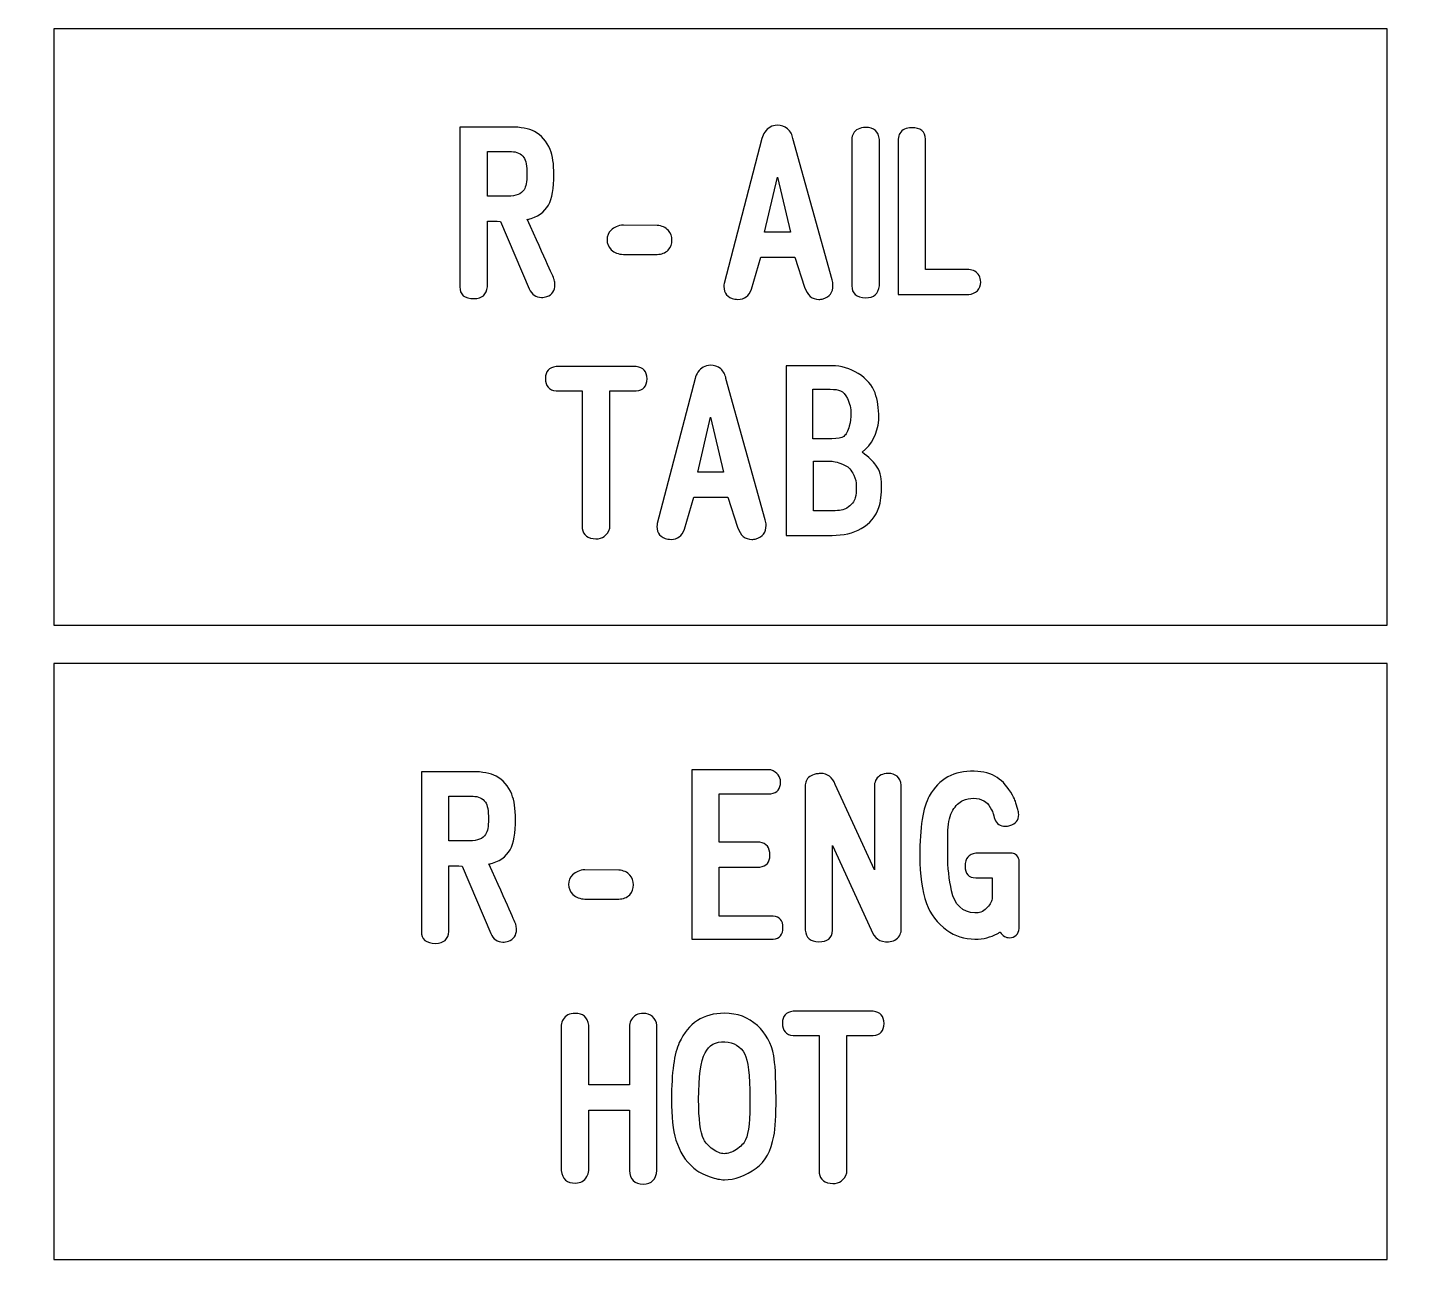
# Model space of a CAD drawing. Extents: x -224 to 225, y -79 to 79.
# Drawn here: x 152.49 to 177.49, y 11.48 to 33.92 of the extents above; entities that cross this region are included whole.
import ezdxf

# ---------------------------------------------------------------- set-up
doc = ezdxf.new("R2010")
doc.units = 0
doc.header["$MEASUREMENT"] = 0
doc.layers.add('PLAN_1', color=7, linetype='CONTINUOUS')

msp = doc.modelspace()

# ---------------------------------------------------------------- linework, layer by layer
at = {"layer": 'PLAN_1', "color": 250}
for points, knots in [([(223.9759, 78.3773), (223.9759, 78.3773), (80.9759, 78.3773), (80.9759, 78.3773), (80.9759, 78.3773), (80.4251, 78.3773), (79.9759, 77.9273), (79.9759, 77.3758), (79.9759, 77.3758), (79.9759, 77.3758), (79.9758, 71.3342), (79.9758, 71.3342), (79.9758, 71.3342), (79.9758, 70.7827), (80.4251, 70.3325), (80.9759, 70.3325), (80.9759, 70.3325), (80.9759, 70.3325), (84.7471, 70.3329), (84.7471, 70.3329), (84.7471, 70.3329), (84.7471, 70.3329), (84.7471, 70.3312), (84.7471, 70.3312), (84.7471, 70.3312), (84.7774, 70.3321), (84.8074, 70.3317), (84.8374, 70.3317), (84.8374, 70.3317), (88.2125, 70.3329), (90.9501, 67.5933), (90.9501, 64.2164), (90.9501, 64.2164), (90.9499, 60.8399), (88.2127, 58.101), (84.8374, 58.101), (84.8374, 58.101), (84.8072, 58.1014), (84.7774, 58.1018), (84.7474, 58.1024), (84.7474, 58.1024), (84.7474, 58.1024), (84.7471, 58.1014), (84.7471, 58.1014), (84.7471, 58.1014), (84.7471, 58.1014), (80.9759, 58.1014), (80.9759, 58.1014), (80.9759, 58.1014), (80.4251, 58.1014), (79.9759, 57.6514), (79.9759, 57.0999), (79.9759, 57.0999), (79.9759, 57.0999), (79.9758, -57.5), (79.9758, -57.5), (79.9758, -57.5), (79.9758, -58.0516), (80.4251, -58.5014), (80.9759, -58.5014), (80.9759, -58.5014), (80.9759, -58.5014), (84.7471, -58.5013), (84.7471, -58.5013), (84.7471, -58.5013), (84.7471, -58.5013), (84.7471, -58.502), (84.7471, -58.502), (84.7471, -58.502), (84.7774, -58.5013), (84.8074, -58.5014), (84.8374, -58.5014), (84.8374, -58.5014), (88.2125, -58.5013), (90.9501, -61.2399), (90.9501, -64.6167), (90.9501, -64.6167), (90.9499, -67.9901), (88.2177, -70.7272), (84.8467, -70.7321), (84.8467, -70.7321), (84.8397, -70.7321), (84.8338, -70.732), (84.8269, -70.7319), (84.8269, -70.7319), (84.8002, -70.7315), (84.7739, -70.7314), (84.7474, -70.7309), (84.7474, -70.7309), (84.7474, -70.7309), (84.7471, -70.7314), (84.7471, -70.7314), (84.7471, -70.7314), (84.7471, -70.7314), (80.9759, -70.7314), (80.9759, -70.7314), (80.9759, -70.7314), (80.4251, -70.7314), (79.9759, -71.181), (79.9759, -71.7325), (79.9759, -71.7325), (79.9759, -71.7325), (79.9758, -77.6209), (79.9758, -77.6209), (79.9758, -77.6209), (79.9758, -77.9033), (80.0791, -78.1466), (80.2822, -78.3424), (80.2822, -78.3424), (80.4854, -78.5379), (80.7318, -78.6325), (81.0136, -78.6218), (81.0136, -78.6218), (81.0136, -78.6218), (224.0136, -78.5346), (224.0136, -78.5346), (224.0136, -78.5346), (224.5508, -78.5142), (224.9758, -78.0725), (224.9758, -77.5342), (224.9758, -77.5342), (224.9758, -77.5342), (224.9758, -71.7378), (224.9758, -71.7378), (224.9758, -71.7378), (224.9758, -71.1866), (224.5266, -70.7368), (223.9758, -70.7368), (223.9758, -70.7368), (223.9758, -70.7368), (220.4778, -70.7365), (220.4778, -70.7365), (220.4778, -70.7365), (220.4778, -70.7365), (220.4778, -70.735), (220.4778, -70.735), (220.4778, -70.735), (220.4481, -70.7357), (220.4179, -70.7368), (220.3879, -70.7368), (220.3879, -70.7368), (217.0127, -70.7365), (214.2753, -67.9983), (214.2753, -64.6215), (214.2753, -64.6215), (214.2753, -61.2481), (217.0057, -58.5128), (220.3752, -58.506), (220.3752, -58.506), (220.381, -58.5058), (220.3857, -58.506), (220.3914, -58.5058), (220.3914, -58.5058), (220.4203, -58.5054), (220.4492, -58.5066), (220.4779, -58.5072), (220.4779, -58.5072), (220.4779, -58.5072), (220.4778, -58.505), (220.4778, -58.505), (220.4778, -58.505), (220.4778, -58.505), (223.9759, -58.505), (223.9759, -58.505), (223.9759, -58.505), (224.5267, -58.505), (224.9758, -58.0556), (224.9758, -57.5041), (224.9758, -57.5041), (224.9758, -57.5041), (224.9758, 57.096), (224.9758, 57.096), (224.9758, 57.096), (224.9758, 57.6478), (224.5266, 58.0971), (223.9758, 58.0971), (223.9758, 58.0971), (223.9758, 58.0971), (220.4778, 58.0973), (220.4778, 58.0973), (220.4778, 58.0973), (220.4778, 58.0973), (220.4778, 58.099), (220.4778, 58.099), (220.4778, 58.099), (220.4481, 58.0981), (220.4179, 58.0971), (220.3879, 58.0971), (220.3879, 58.0971), (217.0127, 58.0973), (214.2753, 60.8356), (214.2753, 64.2126), (214.2753, 64.2126), (214.2753, 67.5856), (217.0053, 70.3207), (220.3743, 70.3279), (220.3743, 70.3279), (220.3808, 70.3282), (220.386, 70.3279), (220.3923, 70.328), (220.3923, 70.328), (220.4209, 70.3288), (220.4495, 70.3274), (220.4779, 70.3268), (220.4779, 70.3268), (220.4779, 70.3268), (220.4778, 70.3291), (220.4778, 70.3291), (220.4778, 70.3291), (220.4778, 70.3291), (223.9759, 70.3291), (223.9759, 70.3291), (223.9759, 70.3291), (224.5267, 70.3291), (224.9758, 70.7785), (224.9758, 71.3299), (224.9758, 71.3299), (224.9758, 71.3299), (224.9758, 77.3759), (224.9758, 77.3759), (224.9758, 77.3759), (224.9758, 77.9276), (224.5265, 78.377), (223.9759, 78.3773)], [0, 0, 0, 0, 0.0175439, 0.0175439, 0.0175439, 0.0175439, 0.0350877, 0.0350877, 0.0350877, 0.0350877, 0.0526316, 0.0526316, 0.0526316, 0.0526316, 0.0701754, 0.0701754, 0.0701754, 0.0701754, 0.0877193, 0.0877193, 0.0877193, 0.0877193, 0.1052632, 0.1052632, 0.1052632, 0.1052632, 0.122807, 0.122807, 0.122807, 0.122807, 0.1403509, 0.1403509, 0.1403509, 0.1403509, 0.1578947, 0.1578947, 0.1578947, 0.1578947, 0.1754386, 0.1754386, 0.1754386, 0.1754386, 0.1929825, 0.1929825, 0.1929825, 0.1929825, 0.2105263, 0.2105263, 0.2105263, 0.2105263, 0.2280702, 0.2280702, 0.2280702, 0.2280702, 0.245614, 0.245614, 0.245614, 0.245614, 0.2631579, 0.2631579, 0.2631579, 0.2631579, 0.2807018, 0.2807018, 0.2807018, 0.2807018, 0.2982456, 0.2982456, 0.2982456, 0.2982456, 0.3157895, 0.3157895, 0.3157895, 0.3157895, 0.3333333, 0.3333333, 0.3333333, 0.3333333, 0.3508772, 0.3508772, 0.3508772, 0.3508772, 0.3684211, 0.3684211, 0.3684211, 0.3684211, 0.3859649, 0.3859649, 0.3859649, 0.3859649, 0.4035088, 0.4035088, 0.4035088, 0.4035088, 0.4210526, 0.4210526, 0.4210526, 0.4210526, 0.4385965, 0.4385965, 0.4385965, 0.4385965, 0.4561404, 0.4561404, 0.4561404, 0.4561404, 0.4736842, 0.4736842, 0.4736842, 0.4736842, 0.4912281, 0.4912281, 0.4912281, 0.4912281, 0.5087719, 0.5087719, 0.5087719, 0.5087719, 0.5263158, 0.5263158, 0.5263158, 0.5263158, 0.5438596, 0.5438596, 0.5438596, 0.5438596, 0.5614035, 0.5614035, 0.5614035, 0.5614035, 0.5789474, 0.5789474, 0.5789474, 0.5789474, 0.5964912, 0.5964912, 0.5964912, 0.5964912, 0.6140351, 0.6140351, 0.6140351, 0.6140351, 0.6315789, 0.6315789, 0.6315789, 0.6315789, 0.6491228, 0.6491228, 0.6491228, 0.6491228, 0.6666667, 0.6666667, 0.6666667, 0.6666667, 0.6842105, 0.6842105, 0.6842105, 0.6842105, 0.7017544, 0.7017544, 0.7017544, 0.7017544, 0.7192982, 0.7192982, 0.7192982, 0.7192982, 0.7368421, 0.7368421, 0.7368421, 0.7368421, 0.754386, 0.754386, 0.754386, 0.754386, 0.7719298, 0.7719298, 0.7719298, 0.7719298, 0.7894737, 0.7894737, 0.7894737, 0.7894737, 0.8070175, 0.8070175, 0.8070175, 0.8070175, 0.8245614, 0.8245614, 0.8245614, 0.8245614, 0.8421053, 0.8421053, 0.8421053, 0.8421053, 0.8596491, 0.8596491, 0.8596491, 0.8596491, 0.877193, 0.877193, 0.877193, 0.877193, 0.8947368, 0.8947368, 0.8947368, 0.8947368, 0.9122807, 0.9122807, 0.9122807, 0.9122807, 0.9298246, 0.9298246, 0.9298246, 0.9298246, 0.9473684, 0.9473684, 0.9473684, 0.9473684, 0.9649123, 0.9649123, 0.9649123, 0.9649123, 1, 1, 1, 1]), ([(101.9357, 69.1187), (101.9357, 69.1187), (203.0161, 69.1187), (203.0161, 69.1187), (203.0161, 69.1187), (203.0161, 69.1187), (203.0161, -69.3472), (203.0161, -69.3472), (203.0161, -69.3472), (203.0161, -69.3472), (101.9357, -69.3472), (101.9357, -69.3472), (101.9357, -69.3472), (101.9357, -69.3472), (101.9357, 69.1187), (101.9357, 69.1187)], [0, 0, 0, 0, 0.2, 0.2, 0.2, 0.2, 0.4, 0.4, 0.4, 0.4, 0.6, 0.6, 0.6, 0.6, 1, 1, 1, 1]), ([(152.9571, 33.9034), (152.9571, 33.9034), (177.016, 33.9034), (177.016, 33.9034), (177.016, 33.9034), (177.016, 33.9034), (177.016, 23.1492), (177.016, 23.1492), (177.016, 23.1492), (177.016, 23.1492), (152.9571, 23.1492), (152.9571, 23.1492), (152.9571, 23.1492), (152.9571, 23.1492), (152.9571, 33.9034), (152.9571, 33.9034)], [0, 0, 0, 0, 0.2, 0.2, 0.2, 0.2, 0.4, 0.4, 0.4, 0.4, 0.6, 0.6, 0.6, 0.6, 1, 1, 1, 1]), ([(152.9571, 22.4581), (152.9571, 22.4581), (177.016, 22.4581), (177.016, 22.4581), (177.016, 22.4581), (177.016, 22.4581), (177.016, 11.7038), (177.016, 11.7038), (177.016, 11.7038), (177.016, 11.7038), (152.9571, 11.7038), (152.9571, 11.7038), (152.9571, 11.7038), (152.9571, 11.7038), (152.9571, 22.4581), (152.9571, 22.4581)], [0, 0, 0, 0, 0.2, 0.2, 0.2, 0.2, 0.4, 0.4, 0.4, 0.4, 0.6, 0.6, 0.6, 0.6, 1, 1, 1, 1])]:
    msp.add_open_spline(points, degree=3, knots=knots, dxfattribs=at)
at = {"layer": 'PLAN_1', "color": 7}
for points, knots in [([(161.5353, 29.2134), (161.5353, 29.2134), (161.0192, 30.4275), (161.0192, 30.4275), (161.0192, 30.4275), (160.9365, 30.4314), (160.8569, 30.4319), (160.7806, 30.4294), (160.7806, 30.4294), (160.7806, 30.4294), (160.7807, 29.2509), (160.7807, 29.2509), (160.7807, 29.2509), (160.7674, 29.1067), (160.6872, 29.0347), (160.5403, 29.0347), (160.5403, 29.0347), (160.3669, 29.0349), (160.281, 29.1065), (160.2835, 29.2508), (160.2835, 29.2508), (160.2835, 29.2508), (160.2836, 32.1299), (160.2836, 32.1299), (160.2836, 32.1299), (160.2836, 32.1299), (161.2053, 32.1299), (161.2053, 32.1299), (161.2053, 32.1299), (161.3839, 32.1299), (161.5269, 32.1024), (161.6337, 32.0478), (161.6337, 32.0478), (161.7564, 31.9843), (161.8498, 31.8761), (161.9134, 31.7218), (161.9134, 31.7218), (161.958, 31.6137), (161.9801, 31.4642), (161.9801, 31.273), (161.9801, 31.273), (161.9802, 31.0252), (161.9477, 30.8419), (161.8835, 30.7236), (161.8835, 30.7236), (161.8124, 30.5935), (161.6852, 30.5063), (161.5015, 30.4631), (161.5015, 30.4631), (161.5015, 30.4631), (161.4996, 30.4689), (161.4996, 30.4689), (161.4996, 30.4689), (161.8276, 29.7425), (161.9903, 29.3773), (161.9878, 29.3736), (161.9878, 29.3736), (161.9949, 29.3462), (161.9986, 29.3183), (161.9986, 29.2895), (161.9986, 29.2895), (161.9987, 29.1764), (161.9503, 29.1046), (161.8536, 29.0735), (161.8536, 29.0735), (161.8187, 29.0627), (161.7863, 29.0569), (161.7551, 29.0569), (161.7551, 29.0569), (161.6534, 29.0571), (161.5803, 29.1091), (161.5353, 29.2134)], [0, 0, 0, 0, 0.0526316, 0.0526316, 0.0526316, 0.0526316, 0.1052632, 0.1052632, 0.1052632, 0.1052632, 0.1578947, 0.1578947, 0.1578947, 0.1578947, 0.2105263, 0.2105263, 0.2105263, 0.2105263, 0.2631579, 0.2631579, 0.2631579, 0.2631579, 0.3157895, 0.3157895, 0.3157895, 0.3157895, 0.3684211, 0.3684211, 0.3684211, 0.3684211, 0.4210526, 0.4210526, 0.4210526, 0.4210526, 0.4736842, 0.4736842, 0.4736842, 0.4736842, 0.5263158, 0.5263158, 0.5263158, 0.5263158, 0.5789474, 0.5789474, 0.5789474, 0.5789474, 0.6315789, 0.6315789, 0.6315789, 0.6315789, 0.6842105, 0.6842105, 0.6842105, 0.6842105, 0.7368421, 0.7368421, 0.7368421, 0.7368421, 0.7894737, 0.7894737, 0.7894737, 0.7894737, 0.8421053, 0.8421053, 0.8421053, 0.8421053, 0.8947368, 0.8947368, 0.8947368, 0.8947368, 1, 1, 1, 1]), ([(166.5018, 29.2401), (166.5018, 29.2401), (166.3272, 29.783), (166.3272, 29.783), (166.3272, 29.783), (166.3272, 29.783), (165.7142, 29.783), (165.7142, 29.783), (165.7142, 29.783), (165.7142, 29.783), (165.5466, 29.2038), (165.5466, 29.2038), (165.5466, 29.2038), (165.4981, 29.0825), (165.4167, 29.0214), (165.3023, 29.0214), (165.3023, 29.0214), (165.284, 29.0216), (165.2641, 29.0233), (165.2432, 29.027), (165.2432, 29.027), (165.113, 29.0532), (165.0474, 29.1294), (165.0474, 29.256), (165.0474, 29.256), (165.0475, 29.2757), (165.0493, 29.2935), (165.0531, 29.3081), (165.0531, 29.3081), (165.0531, 29.3081), (165.7347, 31.9214), (165.7347, 31.9214), (165.7347, 31.9214), (165.7474, 31.9672), (165.7644, 32.0066), (165.7867, 32.0382), (165.7867, 32.0382), (165.8402, 32.1186), (165.9145, 32.1591), (166.0104, 32.1616), (166.0104, 32.1616), (166.0823, 32.1629), (166.1446, 32.1406), (166.1973, 32.0956), (166.1973, 32.0956), (166.2502, 32.0504), (166.2819, 31.9926), (166.2933, 31.9214), (166.2933, 31.9214), (166.2933, 31.9214), (167.0009, 29.3767), (167.0009, 29.3767), (167.0009, 29.3767), (167.011, 29.3444), (167.0161, 29.3106), (167.0161, 29.2744), (167.0161, 29.2744), (167.0162, 29.1468), (166.957, 29.0658), (166.8387, 29.0327), (166.8387, 29.0327), (166.8116, 29.0252), (166.7847, 29.0214), (166.7586, 29.0214), (166.7586, 29.0214), (166.6411, 29.0216), (166.5552, 29.0944), (166.5018, 29.2401)], [0, 0, 0, 0, 0.0555556, 0.0555556, 0.0555556, 0.0555556, 0.1111111, 0.1111111, 0.1111111, 0.1111111, 0.1666667, 0.1666667, 0.1666667, 0.1666667, 0.2222222, 0.2222222, 0.2222222, 0.2222222, 0.2777778, 0.2777778, 0.2777778, 0.2777778, 0.3333333, 0.3333333, 0.3333333, 0.3333333, 0.3888889, 0.3888889, 0.3888889, 0.3888889, 0.4444444, 0.4444444, 0.4444444, 0.4444444, 0.5, 0.5, 0.5, 0.5, 0.5555556, 0.5555556, 0.5555556, 0.5555556, 0.6111111, 0.6111111, 0.6111111, 0.6111111, 0.6666667, 0.6666667, 0.6666667, 0.6666667, 0.7222222, 0.7222222, 0.7222222, 0.7222222, 0.7777778, 0.7777778, 0.7777778, 0.7777778, 0.8333333, 0.8333333, 0.8333333, 0.8333333, 0.8888889, 0.8888889, 0.8888889, 0.8888889, 1, 1, 1, 1]), ([(167.3563, 29.2673), (167.3563, 29.2673), (167.3563, 31.9043), (167.3563, 31.9043), (167.3563, 31.9043), (167.3575, 31.9468), (167.367, 31.9824), (167.3841, 32.0122), (167.3841, 32.0122), (167.4236, 32.0842), (167.4979, 32.121), (167.6054, 32.1222), (167.6054, 32.1222), (167.7585, 32.1234), (167.8406, 32.051), (167.8533, 31.9041), (167.8533, 31.9041), (167.8533, 31.9041), (167.8534, 29.2673), (167.8534, 29.2673), (167.8534, 29.2673), (167.8361, 29.1194), (167.7535, 29.0475), (167.6054, 29.0512), (167.6054, 29.0512), (167.4371, 29.055), (167.3536, 29.1268), (167.3563, 29.2673)], [0, 0, 0, 0, 0.125, 0.125, 0.125, 0.125, 0.25, 0.25, 0.25, 0.25, 0.375, 0.375, 0.375, 0.375, 0.5, 0.5, 0.5, 0.5, 0.625, 0.625, 0.625, 0.625, 0.75, 0.75, 0.75, 0.75, 1, 1, 1, 1]), ([(168.1909, 29.1093), (168.1909, 29.1093), (168.1909, 31.9137), (168.1909, 31.9137), (168.1909, 31.9137), (168.1961, 31.9533), (168.2067, 31.9874), (168.2245, 32.016), (168.2245, 32.016), (168.2651, 32.0842), (168.3351, 32.1184), (168.433, 32.1184), (168.433, 32.1184), (168.5957, 32.1198), (168.6802, 32.0516), (168.6879, 31.9136), (168.6879, 31.9136), (168.6879, 31.9136), (168.688, 29.5617), (168.688, 29.5617), (168.688, 29.5617), (168.688, 29.5617), (169.4667, 29.5617), (169.4667, 29.5617), (169.4667, 29.5617), (169.5074, 29.5568), (169.5429, 29.5465), (169.5727, 29.5298), (169.5727, 29.5298), (169.6433, 29.4907), (169.6795, 29.4244), (169.6808, 29.3329), (169.6808, 29.3329), (169.6836, 29.2706), (169.6636, 29.219), (169.6217, 29.1789), (169.6217, 29.1789), (169.5806, 29.1383), (169.5289, 29.1154), (169.4666, 29.1091), (169.4666, 29.1091), (169.4666, 29.1091), (168.1909, 29.1093), (168.1909, 29.1093)], [0, 0, 0, 0, 0.0833333, 0.0833333, 0.0833333, 0.0833333, 0.1666667, 0.1666667, 0.1666667, 0.1666667, 0.25, 0.25, 0.25, 0.25, 0.3333333, 0.3333333, 0.3333333, 0.3333333, 0.4166667, 0.4166667, 0.4166667, 0.4166667, 0.5, 0.5, 0.5, 0.5, 0.5833333, 0.5833333, 0.5833333, 0.5833333, 0.6666667, 0.6666667, 0.6666667, 0.6666667, 0.75, 0.75, 0.75, 0.75, 0.8333333, 0.8333333, 0.8333333, 0.8333333, 1, 1, 1, 1]), ([(161.4399, 31.5808), (161.3851, 31.6512), (161.3101, 31.6868), (161.2148, 31.6868), (161.2148, 31.6868), (161.2148, 31.6868), (160.7807, 31.6869), (160.7807, 31.6869), (160.7807, 31.6869), (160.7807, 31.6869), (160.7807, 30.882), (160.7807, 30.882), (160.7807, 30.882), (160.7807, 30.882), (161.1531, 30.882), (161.1531, 30.882), (161.1531, 30.882), (161.2982, 30.882), (161.3947, 30.9207), (161.4417, 30.9976), (161.4417, 30.9976), (161.4768, 31.0537), (161.4938, 31.1451), (161.4938, 31.273), (161.4938, 31.273), (161.4939, 31.4299), (161.476, 31.5322), (161.4399, 31.5808)], [0, 0, 0, 0, 0.125, 0.125, 0.125, 0.125, 0.25, 0.25, 0.25, 0.25, 0.375, 0.375, 0.375, 0.375, 0.5, 0.5, 0.5, 0.5, 0.625, 0.625, 0.625, 0.625, 0.75, 0.75, 0.75, 0.75, 1, 1, 1, 1]), ([(166.0145, 31.224), (166.0145, 31.224), (165.7831, 30.2355), (165.7831, 30.2355), (165.7831, 30.2355), (165.7831, 30.2355), (166.2508, 30.2355), (166.2508, 30.2355), (166.2508, 30.2355), (166.2508, 30.2355), (166.0145, 31.224), (166.0145, 31.224)], [0, 0, 0, 0, 0.25, 0.25, 0.25, 0.25, 0.5, 0.5, 0.5, 0.5, 1, 1, 1, 1]), ([(163.2338, 29.8339), (163.1443, 29.8351), (163.0716, 29.8629), (163.0157, 29.9177), (163.0157, 29.9177), (162.9649, 29.9687), (162.9394, 30.0289), (162.9394, 30.0981), (162.9394, 30.0981), (162.9395, 30.1652), (162.9636, 30.2221), (163.0119, 30.2698), (163.0119, 30.2698), (163.0641, 30.3232), (163.1384, 30.3538), (163.2337, 30.3626), (163.2337, 30.3626), (163.2337, 30.3626), (163.8428, 30.357), (163.8428, 30.357), (163.8428, 30.357), (163.9285, 30.3492), (163.9959, 30.3188), (164.0455, 30.2654), (164.0455, 30.2654), (164.0894, 30.2172), (164.111, 30.1592), (164.111, 30.0906), (164.111, 30.0906), (164.1111, 30.0213), (164.0881, 29.9615), (164.0423, 29.9119), (164.0423, 29.9119), (163.9916, 29.8587), (163.9247, 29.8325), (163.8427, 29.8338), (163.8427, 29.8338), (163.8427, 29.8338), (163.2338, 29.8339), (163.2338, 29.8339)], [0, 0, 0, 0, 0.0909091, 0.0909091, 0.0909091, 0.0909091, 0.1818182, 0.1818182, 0.1818182, 0.1818182, 0.2727273, 0.2727273, 0.2727273, 0.2727273, 0.3636364, 0.3636364, 0.3636364, 0.3636364, 0.4545455, 0.4545455, 0.4545455, 0.4545455, 0.5454545, 0.5454545, 0.5454545, 0.5454545, 0.6363636, 0.6363636, 0.6363636, 0.6363636, 0.7272727, 0.7272727, 0.7272727, 0.7272727, 0.8181818, 0.8181818, 0.8181818, 0.8181818, 1, 1, 1, 1]), ([(162.9901, 27.3701), (162.9901, 27.3701), (162.9901, 24.8929), (162.9901, 24.8929), (162.9901, 24.8929), (162.9379, 24.7636), (162.8539, 24.7), (162.7388, 24.7025), (162.7388, 24.7025), (162.5908, 24.7077), (162.5087, 24.7706), (162.4928, 24.8927), (162.4928, 24.8927), (162.4928, 24.8927), (162.4928, 27.3701), (162.4928, 27.3701), (162.4928, 27.3701), (162.4928, 27.3701), (162.0199, 27.3701), (162.0199, 27.3701), (162.0199, 27.3701), (161.8921, 27.3834), (161.8279, 27.4601), (161.8279, 27.5987), (161.8279, 27.5987), (161.828, 27.7202), (161.8921, 27.7908), (162.0199, 27.8091), (162.0199, 27.8091), (162.0199, 27.8091), (163.4649, 27.8092), (163.4649, 27.8092), (163.4649, 27.8092), (163.5951, 27.7933), (163.6606, 27.7202), (163.6606, 27.5912), (163.6606, 27.5912), (163.6606, 27.4565), (163.5951, 27.3827), (163.4648, 27.37), (163.4648, 27.37), (163.4648, 27.37), (162.9901, 27.3701), (162.9901, 27.3701)], [0, 0, 0, 0, 0.0833333, 0.0833333, 0.0833333, 0.0833333, 0.1666667, 0.1666667, 0.1666667, 0.1666667, 0.25, 0.25, 0.25, 0.25, 0.3333333, 0.3333333, 0.3333333, 0.3333333, 0.4166667, 0.4166667, 0.4166667, 0.4166667, 0.5, 0.5, 0.5, 0.5, 0.5833333, 0.5833333, 0.5833333, 0.5833333, 0.6666667, 0.6666667, 0.6666667, 0.6666667, 0.75, 0.75, 0.75, 0.75, 0.8333333, 0.8333333, 0.8333333, 0.8333333, 1, 1, 1, 1]), ([(165.2943, 24.9118), (165.2943, 24.9118), (165.1195, 25.4547), (165.1195, 25.4547), (165.1195, 25.4547), (165.1195, 25.4547), (164.5067, 25.4547), (164.5067, 25.4547), (164.5067, 25.4547), (164.5067, 25.4547), (164.3389, 24.8755), (164.3389, 24.8755), (164.3389, 24.8755), (164.2906, 24.7542), (164.2091, 24.6931), (164.0947, 24.6931), (164.0947, 24.6931), (164.0763, 24.6932), (164.0565, 24.695), (164.0356, 24.6988), (164.0356, 24.6988), (163.9055, 24.7249), (163.8398, 24.8011), (163.8398, 24.9276), (163.8398, 24.9276), (163.84, 24.9473), (163.8417, 24.9651), (163.8455, 24.9798), (163.8455, 24.9798), (163.8455, 24.9798), (164.5272, 27.5932), (164.5272, 27.5932), (164.5272, 27.5932), (164.5399, 27.6389), (164.5568, 27.6783), (164.5791, 27.7099), (164.5791, 27.7099), (164.6325, 27.7903), (164.7069, 27.8308), (164.8028, 27.8333), (164.8028, 27.8333), (164.8748, 27.8346), (164.937, 27.8123), (164.9897, 27.7673), (164.9897, 27.7673), (165.0425, 27.7221), (165.0743, 27.6643), (165.0857, 27.5931), (165.0857, 27.5931), (165.0857, 27.5931), (165.7934, 25.0484), (165.7934, 25.0484), (165.7934, 25.0484), (165.8035, 25.0161), (165.8085, 24.9823), (165.8085, 24.9461), (165.8085, 24.9461), (165.8087, 24.8185), (165.7494, 24.7375), (165.6311, 24.7044), (165.6311, 24.7044), (165.6039, 24.6969), (165.5771, 24.6931), (165.551, 24.6931), (165.551, 24.6931), (165.4334, 24.6932), (165.3476, 24.7661), (165.2943, 24.9118)], [0, 0, 0, 0, 0.0555556, 0.0555556, 0.0555556, 0.0555556, 0.1111111, 0.1111111, 0.1111111, 0.1111111, 0.1666667, 0.1666667, 0.1666667, 0.1666667, 0.2222222, 0.2222222, 0.2222222, 0.2222222, 0.2777778, 0.2777778, 0.2777778, 0.2777778, 0.3333333, 0.3333333, 0.3333333, 0.3333333, 0.3888889, 0.3888889, 0.3888889, 0.3888889, 0.4444444, 0.4444444, 0.4444444, 0.4444444, 0.5, 0.5, 0.5, 0.5, 0.5555556, 0.5555556, 0.5555556, 0.5555556, 0.6111111, 0.6111111, 0.6111111, 0.6111111, 0.6666667, 0.6666667, 0.6666667, 0.6666667, 0.7222222, 0.7222222, 0.7222222, 0.7222222, 0.7777778, 0.7777778, 0.7777778, 0.7777778, 0.8333333, 0.8333333, 0.8333333, 0.8333333, 0.8888889, 0.8888889, 0.8888889, 0.8888889, 1, 1, 1, 1]), ([(167.8453, 25.2703), (167.7893, 25.1038), (167.6831, 24.9765), (167.5267, 24.8881), (167.5267, 24.8881), (167.3813, 24.8064), (167.2057, 24.7655), (166.9997, 24.7655), (166.9997, 24.7655), (166.9997, 24.7655), (166.169, 24.7657), (166.169, 24.7657), (166.169, 24.7657), (166.169, 24.7657), (166.169, 27.8258), (166.169, 27.8258), (166.169, 27.8258), (166.169, 27.8258), (166.9999, 27.8258), (166.9999, 27.8258), (166.9999, 27.8258), (167.1652, 27.8258), (167.3227, 27.7781), (167.4733, 27.6833), (167.4733, 27.6833), (167.6248, 27.5881), (167.7244, 27.4716), (167.7746, 27.3337), (167.7746, 27.3337), (167.8204, 27.2023), (167.8433, 27.0559), (167.8433, 26.8945), (167.8433, 26.8945), (167.8435, 26.876), (167.8427, 26.8595), (167.8414, 26.8461), (167.8414, 26.8461), (167.8181, 26.5977), (167.7187, 26.4042), (167.5433, 26.2669), (167.5433, 26.2669), (167.6629, 26.175), (167.7448, 26.0972), (167.7893, 26.0336), (167.7893, 26.0336), (167.8587, 25.9373), (167.8935, 25.8188), (167.8935, 25.6803), (167.8935, 25.6803), (167.8937, 25.5011), (167.8776, 25.3644), (167.8453, 25.2703)], [0, 0, 0, 0, 0.0714286, 0.0714286, 0.0714286, 0.0714286, 0.1428571, 0.1428571, 0.1428571, 0.1428571, 0.2142857, 0.2142857, 0.2142857, 0.2142857, 0.2857143, 0.2857143, 0.2857143, 0.2857143, 0.3571429, 0.3571429, 0.3571429, 0.3571429, 0.4285714, 0.4285714, 0.4285714, 0.4285714, 0.5, 0.5, 0.5, 0.5, 0.5714286, 0.5714286, 0.5714286, 0.5714286, 0.6428571, 0.6428571, 0.6428571, 0.6428571, 0.7142857, 0.7142857, 0.7142857, 0.7142857, 0.7857143, 0.7857143, 0.7857143, 0.7857143, 0.8571429, 0.8571429, 0.8571429, 0.8571429, 1, 1, 1, 1]), ([(167.2751, 27.2351), (167.242, 27.3065), (167.2, 27.3527), (167.1504, 27.3749), (167.1504, 27.3749), (167.1124, 27.3922), (167.05, 27.401), (166.9641, 27.401), (166.9641, 27.401), (166.9641, 27.401), (166.6534, 27.401), (166.6534, 27.401), (166.6534, 27.401), (166.6534, 27.401), (166.6534, 26.5074), (166.6534, 26.5074), (166.6534, 26.5074), (166.6534, 26.5074), (166.9979, 26.5074), (166.9979, 26.5074), (166.9979, 26.5074), (167.0983, 26.5074), (167.1695, 26.522), (167.2108, 26.5518), (167.2108, 26.5518), (167.2527, 26.5818), (167.2858, 26.6439), (167.3106, 26.738), (167.3106, 26.738), (167.3305, 26.8137), (167.3405, 26.8893), (167.3405, 26.9656), (167.3405, 26.9656), (167.3406, 27.0549), (167.3189, 27.1449), (167.2751, 27.2351)], [0, 0, 0, 0, 0.1, 0.1, 0.1, 0.1, 0.2, 0.2, 0.2, 0.2, 0.3, 0.3, 0.3, 0.3, 0.4, 0.4, 0.4, 0.4, 0.5, 0.5, 0.5, 0.5, 0.6, 0.6, 0.6, 0.6, 0.7, 0.7, 0.7, 0.7, 0.8, 0.8, 0.8, 0.8, 1, 1, 1, 1]), ([(164.8068, 26.8957), (164.8068, 26.8957), (164.5754, 25.9072), (164.5754, 25.9072), (164.5754, 25.9072), (164.5754, 25.9072), (165.0431, 25.9072), (165.0431, 25.9072), (165.0431, 25.9072), (165.0431, 25.9072), (164.8068, 26.8957), (164.8068, 26.8957)], [0, 0, 0, 0, 0.25, 0.25, 0.25, 0.25, 0.5, 0.5, 0.5, 0.5, 1, 1, 1, 1]), ([(167.3926, 25.8533), (167.3501, 25.9428), (167.2985, 26.0007), (167.2381, 26.0268), (167.2381, 26.0268), (167.1263, 26.0776), (167.0392, 26.103), (166.9769, 26.103), (166.9769, 26.103), (166.9769, 26.103), (166.6661, 26.103), (166.6661, 26.103), (166.6661, 26.103), (166.6661, 26.103), (166.6661, 25.2087), (166.6661, 25.2087), (166.6661, 25.2087), (166.6661, 25.2087), (167.0106, 25.2087), (167.0106, 25.2087), (167.0106, 25.2087), (167.1321, 25.2087), (167.2165, 25.2244), (167.2642, 25.2569), (167.2642, 25.2569), (167.3496, 25.3155), (167.4009, 25.3777), (167.4187, 25.4432), (167.4187, 25.4432), (167.4307, 25.4922), (167.4371, 25.5626), (167.4371, 25.6561), (167.4371, 25.6561), (167.4373, 25.7255), (167.4225, 25.7916), (167.3926, 25.8533)], [0, 0, 0, 0, 0.1, 0.1, 0.1, 0.1, 0.2, 0.2, 0.2, 0.2, 0.3, 0.3, 0.3, 0.3, 0.4, 0.4, 0.4, 0.4, 0.5, 0.5, 0.5, 0.5, 0.6, 0.6, 0.6, 0.6, 0.7, 0.7, 0.7, 0.7, 0.8, 0.8, 0.8, 0.8, 1, 1, 1, 1]), ([(160.842, 17.5874), (160.842, 17.5874), (160.3259, 18.8016), (160.3259, 18.8016), (160.3259, 18.8016), (160.2433, 18.8054), (160.1637, 18.806), (160.0874, 18.8034), (160.0874, 18.8034), (160.0874, 18.8034), (160.0875, 17.6249), (160.0875, 17.6249), (160.0875, 17.6249), (160.0742, 17.4805), (159.994, 17.4086), (159.8471, 17.4086), (159.8471, 17.4086), (159.6736, 17.4088), (159.5878, 17.4805), (159.5903, 17.6249), (159.5903, 17.6249), (159.5903, 17.6249), (159.5904, 20.504), (159.5904, 20.504), (159.5904, 20.504), (159.5904, 20.504), (160.512, 20.504), (160.512, 20.504), (160.512, 20.504), (160.6908, 20.504), (160.8337, 20.4764), (160.9405, 20.4219), (160.9405, 20.4219), (161.0633, 20.3584), (161.1566, 20.2501), (161.2202, 20.0958), (161.2202, 20.0958), (161.2649, 19.9877), (161.2869, 19.8383), (161.2869, 19.647), (161.2869, 19.647), (161.2869, 19.3991), (161.2545, 19.216), (161.1903, 19.0976), (161.1903, 19.0976), (161.1192, 18.9674), (160.992, 18.8803), (160.8083, 18.837), (160.8083, 18.837), (160.8083, 18.837), (160.8065, 18.8429), (160.8065, 18.8429), (160.8065, 18.8429), (161.1345, 18.1164), (161.2971, 17.7513), (161.2946, 17.7476), (161.2946, 17.7476), (161.3018, 17.7204), (161.3054, 17.6922), (161.3054, 17.6636), (161.3054, 17.6636), (161.3055, 17.5506), (161.2571, 17.4786), (161.1604, 17.4475), (161.1604, 17.4475), (161.1256, 17.4368), (161.0931, 17.4309), (161.0619, 17.4309), (161.0619, 17.4309), (160.9603, 17.4309), (160.8871, 17.4831), (160.842, 17.5874)], [0, 0, 0, 0, 0.0526316, 0.0526316, 0.0526316, 0.0526316, 0.1052632, 0.1052632, 0.1052632, 0.1052632, 0.1578947, 0.1578947, 0.1578947, 0.1578947, 0.2105263, 0.2105263, 0.2105263, 0.2105263, 0.2631579, 0.2631579, 0.2631579, 0.2631579, 0.3157895, 0.3157895, 0.3157895, 0.3157895, 0.3684211, 0.3684211, 0.3684211, 0.3684211, 0.4210526, 0.4210526, 0.4210526, 0.4210526, 0.4736842, 0.4736842, 0.4736842, 0.4736842, 0.5263158, 0.5263158, 0.5263158, 0.5263158, 0.5789474, 0.5789474, 0.5789474, 0.5789474, 0.6315789, 0.6315789, 0.6315789, 0.6315789, 0.6842105, 0.6842105, 0.6842105, 0.6842105, 0.7368421, 0.7368421, 0.7368421, 0.7368421, 0.7894737, 0.7894737, 0.7894737, 0.7894737, 0.8421053, 0.8421053, 0.8421053, 0.8421053, 0.8947368, 0.8947368, 0.8947368, 0.8947368, 1, 1, 1, 1]), ([(164.4674, 17.4832), (164.4674, 17.4832), (164.4674, 20.5357), (164.4674, 20.5357), (164.4674, 20.5357), (164.4674, 20.5357), (165.8938, 20.5357), (165.8938, 20.5357), (165.8938, 20.5357), (166.0121, 20.4913), (166.0705, 20.4187), (166.0705, 20.3195), (166.0705, 20.3195), (166.0706, 20.1931), (166.012, 20.1218), (165.8938, 20.1072), (165.8938, 20.1072), (165.8938, 20.1072), (164.9645, 20.1074), (164.9645, 20.1074), (164.9645, 20.1074), (164.9645, 20.1074), (164.9645, 19.2321), (164.9645, 19.2321), (164.9645, 19.2321), (164.9645, 19.2321), (165.6968, 19.2321), (165.6968, 19.2321), (165.6968, 19.2321), (165.817, 19.2148), (165.8773, 19.1364), (165.8773, 18.9972), (165.8773, 18.9972), (165.8773, 18.8695), (165.8169, 18.7982), (165.6967, 18.7849), (165.6967, 18.7849), (165.6967, 18.7849), (164.9645, 18.7852), (164.9645, 18.7852), (164.9645, 18.7852), (164.9645, 18.7852), (164.9645, 17.9), (164.9645, 17.9), (164.9645, 17.9), (164.9645, 17.9), (165.9365, 17.9), (165.9365, 17.9), (165.9365, 17.9), (166.0547, 17.8887), (166.1137, 17.82), (166.1137, 17.6934), (166.1137, 17.6934), (166.1139, 17.566), (166.0546, 17.4958), (165.937, 17.4831), (165.937, 17.4831), (165.937, 17.4831), (164.4674, 17.4832), (164.4674, 17.4832)], [0, 0, 0, 0, 0.0625, 0.0625, 0.0625, 0.0625, 0.125, 0.125, 0.125, 0.125, 0.1875, 0.1875, 0.1875, 0.1875, 0.25, 0.25, 0.25, 0.25, 0.3125, 0.3125, 0.3125, 0.3125, 0.375, 0.375, 0.375, 0.375, 0.4375, 0.4375, 0.4375, 0.4375, 0.5, 0.5, 0.5, 0.5, 0.5625, 0.5625, 0.5625, 0.5625, 0.625, 0.625, 0.625, 0.625, 0.6875, 0.6875, 0.6875, 0.6875, 0.75, 0.75, 0.75, 0.75, 0.8125, 0.8125, 0.8125, 0.8125, 0.875, 0.875, 0.875, 0.875, 1, 1, 1, 1]), ([(169.9806, 17.5815), (169.8649, 17.5176), (169.7307, 17.485), (169.5782, 17.485), (169.5782, 17.485), (169.3863, 17.485), (169.2165, 17.5384), (169.0703, 17.6452), (169.0703, 17.6452), (168.895, 17.7742), (168.7734, 17.9351), (168.7048, 18.1276), (168.7048, 18.1276), (168.6227, 18.3596), (168.5821, 18.6426), (168.5821, 18.9763), (168.5821, 18.9763), (168.5822, 19.5014), (168.6393, 19.8643), (168.7537, 20.0639), (168.7537, 20.0639), (168.9299, 20.3755), (169.2006, 20.5254), (169.5655, 20.5127), (169.5655, 20.5127), (169.732, 20.5078), (169.8693, 20.4702), (169.9787, 20.3989), (169.9787, 20.3989), (170.0816, 20.3324), (170.1732, 20.226), (170.2526, 20.0812), (170.2526, 20.0812), (170.2827, 20.0265), (170.3003, 19.9901), (170.3067, 19.9731), (170.3067, 19.9731), (170.3214, 19.9236), (170.3366, 19.8733), (170.3512, 19.8237), (170.3512, 19.8237), (170.3614, 19.7937), (170.3664, 19.7633), (170.3664, 19.7308), (170.3664, 19.7308), (170.3664, 19.6292), (170.3137, 19.5631), (170.2081, 19.5331), (170.2081, 19.5331), (170.1785, 19.5249), (170.1503, 19.5204), (170.1242, 19.5204), (170.1242, 19.5204), (170.0334, 19.5206), (169.9704, 19.5631), (169.9342, 19.6489), (169.9342, 19.6489), (169.933, 19.6526), (169.9234, 19.6864), (169.9062, 19.7512), (169.9062, 19.7512), (169.905, 19.7589), (169.8871, 19.7951), (169.8522, 19.8606), (169.8522, 19.8606), (169.7963, 19.9663), (169.6964, 20.0208), (169.5521, 20.0246), (169.5521, 20.0246), (169.4905, 20.0259), (169.4263, 20.0119), (169.3608, 19.9839), (169.3608, 19.9839), (169.2885, 19.9515), (169.2279, 19.8929), (169.1783, 19.8078), (169.1783, 19.8078), (169.1281, 19.7228), (169.0989, 19.603), (169.0887, 19.4493), (169.0887, 19.4493), (169.0875, 19.4196), (169.0868, 19.2693), (169.0868, 18.9985), (169.0868, 18.9985), (169.0869, 18.7806), (169.1097, 18.5649), (169.1555, 18.3526), (169.1555, 18.3526), (169.2103, 18.1018), (169.3512, 17.9694), (169.5782, 17.9561), (169.5782, 17.9561), (169.6526, 17.951), (169.7212, 17.9788), (169.7848, 18.0399), (169.7848, 18.0399), (169.8421, 18.0934), (169.8757, 18.1511), (169.8871, 18.2128), (169.8871, 18.2128), (169.8871, 18.2128), (169.8872, 18.5893), (169.8872, 18.5893), (169.8872, 18.5893), (169.8872, 18.5893), (169.5929, 18.5893), (169.5929, 18.5893), (169.5929, 18.5893), (169.4639, 18.5919), (169.3996, 18.6622), (169.3996, 18.8015), (169.3996, 18.8015), (169.3996, 18.9396), (169.4644, 19.0164), (169.5934, 19.0322), (169.5934, 19.0322), (169.5934, 19.0322), (170.2509, 19.0323), (170.2509, 19.0323), (170.2509, 19.0323), (170.2769, 19.0309), (170.3035, 19.0176), (170.3308, 18.9916), (170.3308, 18.9916), (170.3608, 18.9603), (170.3753, 18.9235), (170.3753, 18.8816), (170.3753, 18.8816), (170.3753, 18.8816), (170.3753, 18.1087), (170.3753, 18.1087), (170.3753, 18.1087), (170.3767, 18.1061), (170.3766, 17.9611), (170.3753, 17.6732), (170.3753, 17.6732), (170.3729, 17.6255), (170.3543, 17.5867), (170.3207, 17.5555), (170.3207, 17.5555), (170.2864, 17.5245), (170.2469, 17.5092), (170.2024, 17.5092), (170.2024, 17.5092), (170.135, 17.5092), (170.0785, 17.5434), (170.0327, 17.6115), (170.0327, 17.6115), (170.0277, 17.6078), (170.0104, 17.5982), (169.9806, 17.5815)], [0, 0, 0, 0, 0.025641, 0.025641, 0.025641, 0.025641, 0.0512821, 0.0512821, 0.0512821, 0.0512821, 0.0769231, 0.0769231, 0.0769231, 0.0769231, 0.1025641, 0.1025641, 0.1025641, 0.1025641, 0.1282051, 0.1282051, 0.1282051, 0.1282051, 0.1538462, 0.1538462, 0.1538462, 0.1538462, 0.1794872, 0.1794872, 0.1794872, 0.1794872, 0.2051282, 0.2051282, 0.2051282, 0.2051282, 0.2307692, 0.2307692, 0.2307692, 0.2307692, 0.2564103, 0.2564103, 0.2564103, 0.2564103, 0.2820513, 0.2820513, 0.2820513, 0.2820513, 0.3076923, 0.3076923, 0.3076923, 0.3076923, 0.3333333, 0.3333333, 0.3333333, 0.3333333, 0.3589744, 0.3589744, 0.3589744, 0.3589744, 0.3846154, 0.3846154, 0.3846154, 0.3846154, 0.4102564, 0.4102564, 0.4102564, 0.4102564, 0.4358974, 0.4358974, 0.4358974, 0.4358974, 0.4615385, 0.4615385, 0.4615385, 0.4615385, 0.4871795, 0.4871795, 0.4871795, 0.4871795, 0.5128205, 0.5128205, 0.5128205, 0.5128205, 0.5384615, 0.5384615, 0.5384615, 0.5384615, 0.5641026, 0.5641026, 0.5641026, 0.5641026, 0.5897436, 0.5897436, 0.5897436, 0.5897436, 0.6153846, 0.6153846, 0.6153846, 0.6153846, 0.6410256, 0.6410256, 0.6410256, 0.6410256, 0.6666667, 0.6666667, 0.6666667, 0.6666667, 0.6923077, 0.6923077, 0.6923077, 0.6923077, 0.7179487, 0.7179487, 0.7179487, 0.7179487, 0.7435897, 0.7435897, 0.7435897, 0.7435897, 0.7692308, 0.7692308, 0.7692308, 0.7692308, 0.7948718, 0.7948718, 0.7948718, 0.7948718, 0.8205128, 0.8205128, 0.8205128, 0.8205128, 0.8461538, 0.8461538, 0.8461538, 0.8461538, 0.8717949, 0.8717949, 0.8717949, 0.8717949, 0.8974359, 0.8974359, 0.8974359, 0.8974359, 0.9230769, 0.9230769, 0.9230769, 0.9230769, 0.9487179, 0.9487179, 0.9487179, 0.9487179, 1, 1, 1, 1]), ([(167.7044, 17.6543), (167.7044, 17.6543), (167.0045, 19.172), (167.0045, 19.172), (167.0045, 19.172), (167.0045, 19.172), (167.0045, 17.6434), (167.0045, 17.6434), (167.0045, 17.6434), (167.0007, 17.5022), (166.9198, 17.4329), (166.7621, 17.4367), (166.7621, 17.4367), (166.6096, 17.4405), (166.5275, 17.5092), (166.5161, 17.6438), (166.5161, 17.6438), (166.5161, 17.6438), (166.5161, 20.2648), (166.5161, 20.2648), (166.5161, 20.2648), (166.5187, 20.2997), (166.5275, 20.3302), (166.5422, 20.3564), (166.5422, 20.3564), (166.581, 20.4187), (166.649, 20.4562), (166.7469, 20.4683), (166.7469, 20.4683), (166.7622, 20.4709), (166.7761, 20.4721), (166.7901, 20.4721), (166.7901, 20.4721), (166.9191, 20.4722), (167.0069, 20.4054), (167.0545, 20.2725), (167.0545, 20.2725), (167.0545, 20.2725), (167.7621, 18.7341), (167.7621, 18.7341), (167.7621, 18.7341), (167.7621, 18.7341), (167.7621, 20.2616), (167.7621, 20.2616), (167.7621, 20.2616), (167.7685, 20.3011), (167.7798, 20.336), (167.7976, 20.3658), (167.7976, 20.3658), (167.8411, 20.4353), (167.9108, 20.4708), (168.0081, 20.4721), (168.0081, 20.4721), (168.1461, 20.4734), (168.2261, 20.4033), (168.2483, 20.2616), (168.2483, 20.2616), (168.2483, 20.2616), (168.2485, 17.6434), (168.2485, 17.6434), (168.2485, 17.6434), (168.2433, 17.6053), (168.2324, 17.5721), (168.2146, 17.5448), (168.2146, 17.5448), (168.1741, 17.4762), (168.1072, 17.4404), (168.0157, 17.4367), (168.0157, 17.4367), (167.8625, 17.4278), (167.7589, 17.5003), (167.7044, 17.6543)], [0, 0, 0, 0, 0.0526316, 0.0526316, 0.0526316, 0.0526316, 0.1052632, 0.1052632, 0.1052632, 0.1052632, 0.1578947, 0.1578947, 0.1578947, 0.1578947, 0.2105263, 0.2105263, 0.2105263, 0.2105263, 0.2631579, 0.2631579, 0.2631579, 0.2631579, 0.3157895, 0.3157895, 0.3157895, 0.3157895, 0.3684211, 0.3684211, 0.3684211, 0.3684211, 0.4210526, 0.4210526, 0.4210526, 0.4210526, 0.4736842, 0.4736842, 0.4736842, 0.4736842, 0.5263158, 0.5263158, 0.5263158, 0.5263158, 0.5789474, 0.5789474, 0.5789474, 0.5789474, 0.6315789, 0.6315789, 0.6315789, 0.6315789, 0.6842105, 0.6842105, 0.6842105, 0.6842105, 0.7368421, 0.7368421, 0.7368421, 0.7368421, 0.7894737, 0.7894737, 0.7894737, 0.7894737, 0.8421053, 0.8421053, 0.8421053, 0.8421053, 0.8947368, 0.8947368, 0.8947368, 0.8947368, 1, 1, 1, 1]), ([(160.7467, 19.9548), (160.692, 20.0252), (160.6169, 20.0608), (160.5216, 20.0608), (160.5216, 20.0608), (160.5216, 20.0608), (160.0875, 20.0608), (160.0875, 20.0608), (160.0875, 20.0608), (160.0875, 20.0608), (160.0875, 19.256), (160.0875, 19.256), (160.0875, 19.256), (160.0875, 19.256), (160.46, 19.256), (160.46, 19.256), (160.46, 19.256), (160.6051, 19.256), (160.7015, 19.2947), (160.7485, 19.3716), (160.7485, 19.3716), (160.7837, 19.4277), (160.8006, 19.5191), (160.8006, 19.647), (160.8006, 19.647), (160.8007, 19.804), (160.7828, 19.9062), (160.7467, 19.9548)], [0, 0, 0, 0, 0.125, 0.125, 0.125, 0.125, 0.25, 0.25, 0.25, 0.25, 0.375, 0.375, 0.375, 0.375, 0.5, 0.5, 0.5, 0.5, 0.625, 0.625, 0.625, 0.625, 0.75, 0.75, 0.75, 0.75, 1, 1, 1, 1]), ([(162.5406, 18.2079), (162.4509, 18.2091), (162.3784, 18.2369), (162.3225, 18.2917), (162.3225, 18.2917), (162.2717, 18.3427), (162.2462, 18.4028), (162.2462, 18.4721), (162.2462, 18.4721), (162.2463, 18.5391), (162.2704, 18.5961), (162.3187, 18.6439), (162.3187, 18.6439), (162.371, 18.6975), (162.4452, 18.7278), (162.5405, 18.7366), (162.5405, 18.7366), (162.5405, 18.7366), (163.1496, 18.731), (163.1496, 18.731), (163.1496, 18.731), (163.2353, 18.7235), (163.3027, 18.6928), (163.3523, 18.6394), (163.3523, 18.6394), (163.3963, 18.5911), (163.4178, 18.5332), (163.4178, 18.4645), (163.4178, 18.4645), (163.4179, 18.3953), (163.3949, 18.3355), (163.3491, 18.2859), (163.3491, 18.2859), (163.2985, 18.2326), (163.2315, 18.2065), (163.1495, 18.2078), (163.1495, 18.2078), (163.1495, 18.2078), (162.5406, 18.2079), (162.5406, 18.2079)], [0, 0, 0, 0, 0.0909091, 0.0909091, 0.0909091, 0.0909091, 0.1818182, 0.1818182, 0.1818182, 0.1818182, 0.2727273, 0.2727273, 0.2727273, 0.2727273, 0.3636364, 0.3636364, 0.3636364, 0.3636364, 0.4545455, 0.4545455, 0.4545455, 0.4545455, 0.5454545, 0.5454545, 0.5454545, 0.5454545, 0.6363636, 0.6363636, 0.6363636, 0.6363636, 0.7272727, 0.7272727, 0.7272727, 0.7272727, 0.8181818, 0.8181818, 0.8181818, 0.8181818, 1, 1, 1, 1]), ([(163.3419, 13.3133), (163.3419, 13.3133), (163.3419, 14.4009), (163.3419, 14.4009), (163.3419, 14.4009), (163.3419, 14.4009), (162.6115, 14.4009), (162.6115, 14.4009), (162.6115, 14.4009), (162.6115, 14.4009), (162.6115, 13.3133), (162.6115, 13.3133), (162.6115, 13.3133), (162.6051, 13.2692), (162.5936, 13.2324), (162.5758, 13.2011), (162.5758, 13.2011), (162.5341, 13.1256), (162.4659, 13.0867), (162.3711, 13.0855), (162.3711, 13.0855), (162.2174, 13.0831), (162.1308, 13.1586), (162.1124, 13.3124), (162.1124, 13.3124), (162.1124, 13.3124), (162.1124, 15.9315), (162.1124, 15.9315), (162.1124, 15.9315), (162.1176, 15.9728), (162.1289, 16.0077), (162.148, 16.0375), (162.148, 16.0375), (162.1914, 16.107), (162.2631, 16.1432), (162.3635, 16.1456), (162.3635, 16.1456), (162.5041, 16.1482), (162.5866, 16.0771), (162.6114, 15.9315), (162.6114, 15.9315), (162.6114, 15.9315), (162.6115, 14.8552), (162.6115, 14.8552), (162.6115, 14.8552), (162.6115, 14.8552), (163.3419, 14.8552), (163.3419, 14.8552), (163.3419, 14.8552), (163.3419, 14.8552), (163.3419, 15.9315), (163.3419, 15.9315), (163.3419, 15.9315), (163.3496, 15.9728), (163.3622, 16.0077), (163.3812, 16.0375), (163.3812, 16.0375), (163.427, 16.107), (163.4976, 16.1432), (163.5929, 16.1456), (163.5929, 16.1456), (163.6578, 16.147), (163.7124, 16.1273), (163.7582, 16.0871), (163.7582, 16.0871), (163.8035, 16.0464), (163.83, 15.995), (163.8389, 15.9315), (163.8389, 15.9315), (163.8389, 15.9315), (163.839, 13.3133), (163.839, 13.3133), (163.839, 13.3133), (163.8231, 13.149), (163.7423, 13.067), (163.5967, 13.067), (163.5967, 13.067), (163.4366, 13.0672), (163.352, 13.149), (163.3419, 13.3133)], [0, 0, 0, 0, 0.047619, 0.047619, 0.047619, 0.047619, 0.0952381, 0.0952381, 0.0952381, 0.0952381, 0.1428571, 0.1428571, 0.1428571, 0.1428571, 0.1904762, 0.1904762, 0.1904762, 0.1904762, 0.2380952, 0.2380952, 0.2380952, 0.2380952, 0.2857143, 0.2857143, 0.2857143, 0.2857143, 0.3333333, 0.3333333, 0.3333333, 0.3333333, 0.3809524, 0.3809524, 0.3809524, 0.3809524, 0.4285714, 0.4285714, 0.4285714, 0.4285714, 0.4761905, 0.4761905, 0.4761905, 0.4761905, 0.5238095, 0.5238095, 0.5238095, 0.5238095, 0.5714286, 0.5714286, 0.5714286, 0.5714286, 0.6190476, 0.6190476, 0.6190476, 0.6190476, 0.6666667, 0.6666667, 0.6666667, 0.6666667, 0.7142857, 0.7142857, 0.7142857, 0.7142857, 0.7619048, 0.7619048, 0.7619048, 0.7619048, 0.8095238, 0.8095238, 0.8095238, 0.8095238, 0.8571429, 0.8571429, 0.8571429, 0.8571429, 0.9047619, 0.9047619, 0.9047619, 0.9047619, 1, 1, 1, 1]), ([(165.6303, 13.3557), (165.4372, 13.2151), (165.2457, 13.1453), (165.0569, 13.1453), (165.0569, 13.1453), (164.9826, 13.1454), (164.8961, 13.1623), (164.7982, 13.1974), (164.7982, 13.1974), (164.6712, 13.242), (164.5732, 13.2947), (164.5039, 13.3557), (164.5039, 13.3557), (164.3514, 13.4875), (164.2445, 13.6551), (164.1835, 13.8584), (164.1835, 13.8584), (164.1277, 14.041), (164.1002, 14.2856), (164.1015, 14.5926), (164.1015, 14.5926), (164.1041, 15.0802), (164.1511, 15.4223), (164.2432, 15.6187), (164.2432, 15.6187), (164.4067, 15.9714), (164.6774, 16.1475), (165.055, 16.1475), (165.055, 16.1475), (165.2922, 16.1476), (165.4911, 16.0738), (165.6513, 15.9257), (165.6513, 15.9257), (165.8051, 15.7846), (165.9037, 15.6027), (165.9469, 15.3822), (165.9469, 15.3822), (165.9718, 15.2546), (165.9857, 14.9983), (165.9882, 14.615), (165.9882, 14.615), (165.9909, 14.3042), (165.9774, 14.0759), (165.9488, 13.9291), (165.9488, 13.9291), (165.8992, 13.6647), (165.793, 13.4738), (165.6303, 13.3557)], [0, 0, 0, 0, 0.0769231, 0.0769231, 0.0769231, 0.0769231, 0.1538462, 0.1538462, 0.1538462, 0.1538462, 0.2307692, 0.2307692, 0.2307692, 0.2307692, 0.3076923, 0.3076923, 0.3076923, 0.3076923, 0.3846154, 0.3846154, 0.3846154, 0.3846154, 0.4615385, 0.4615385, 0.4615385, 0.4615385, 0.5384615, 0.5384615, 0.5384615, 0.5384615, 0.6153846, 0.6153846, 0.6153846, 0.6153846, 0.6923077, 0.6923077, 0.6923077, 0.6923077, 0.7692308, 0.7692308, 0.7692308, 0.7692308, 0.8461538, 0.8461538, 0.8461538, 0.8461538, 1, 1, 1, 1]), ([(167.266, 15.7441), (167.266, 15.7441), (167.266, 13.2668), (167.266, 13.2668), (167.266, 13.2668), (167.2138, 13.1377), (167.1299, 13.074), (167.0148, 13.0765), (167.0148, 13.0765), (166.8668, 13.0819), (166.7847, 13.1446), (166.7688, 13.2667), (166.7688, 13.2667), (166.7688, 13.2667), (166.7689, 15.7441), (166.7689, 15.7441), (166.7689, 15.7441), (166.7689, 15.7441), (166.296, 15.7441), (166.296, 15.7441), (166.296, 15.7441), (166.1683, 15.7574), (166.1039, 15.8342), (166.1039, 15.9727), (166.1039, 15.9727), (166.104, 16.0943), (166.1681, 16.1648), (166.2959, 16.1831), (166.2959, 16.1831), (166.2959, 16.1831), (167.7409, 16.1832), (167.7409, 16.1832), (167.7409, 16.1832), (167.8712, 16.1674), (167.9366, 16.0942), (167.9366, 15.9652), (167.9366, 15.9652), (167.9367, 15.8304), (167.8711, 15.7567), (167.7408, 15.744), (167.7408, 15.744), (167.7408, 15.744), (167.266, 15.7441), (167.266, 15.7441)], [0, 0, 0, 0, 0.0833333, 0.0833333, 0.0833333, 0.0833333, 0.1666667, 0.1666667, 0.1666667, 0.1666667, 0.25, 0.25, 0.25, 0.25, 0.3333333, 0.3333333, 0.3333333, 0.3333333, 0.4166667, 0.4166667, 0.4166667, 0.4166667, 0.5, 0.5, 0.5, 0.5, 0.5833333, 0.5833333, 0.5833333, 0.5833333, 0.6666667, 0.6666667, 0.6666667, 0.6666667, 0.75, 0.75, 0.75, 0.75, 0.8333333, 0.8333333, 0.8333333, 0.8333333, 1, 1, 1, 1]), ([(165.4237, 15.4114), (165.3481, 15.5546), (165.2286, 15.6283), (165.0645, 15.6333), (165.0645, 15.6333), (164.8981, 15.6384), (164.7798, 15.5723), (164.7092, 15.4356), (164.7092, 15.4356), (164.6312, 15.2831), (164.5916, 15.002), (164.5916, 14.592), (164.5916, 14.592), (164.5917, 14.2394), (164.6227, 13.9995), (164.6844, 13.873), (164.6844, 13.873), (164.7169, 13.8102), (164.7709, 13.751), (164.8459, 13.6963), (164.8459, 13.6963), (164.9211, 13.6419), (164.9902, 13.6143), (165.0531, 13.6143), (165.0531, 13.6143), (165.1205, 13.6145), (165.1936, 13.6397), (165.2731, 13.6907), (165.2731, 13.6907), (165.3527, 13.7417), (165.4078, 13.7999), (165.439, 13.8661), (165.439, 13.8661), (165.4969, 13.9889), (165.5235, 14.2387), (165.5184, 14.6162), (165.5184, 14.6162), (165.5142, 15.0353), (165.4822, 15.3002), (165.4237, 15.4114)], [0, 0, 0, 0, 0.0909091, 0.0909091, 0.0909091, 0.0909091, 0.1818182, 0.1818182, 0.1818182, 0.1818182, 0.2727273, 0.2727273, 0.2727273, 0.2727273, 0.3636364, 0.3636364, 0.3636364, 0.3636364, 0.4545455, 0.4545455, 0.4545455, 0.4545455, 0.5454545, 0.5454545, 0.5454545, 0.5454545, 0.6363636, 0.6363636, 0.6363636, 0.6363636, 0.7272727, 0.7272727, 0.7272727, 0.7272727, 0.8181818, 0.8181818, 0.8181818, 0.8181818, 1, 1, 1, 1])]:
    msp.add_open_spline(points, degree=3, knots=knots, dxfattribs=at)

doc.saveas('drawing.dxf')
